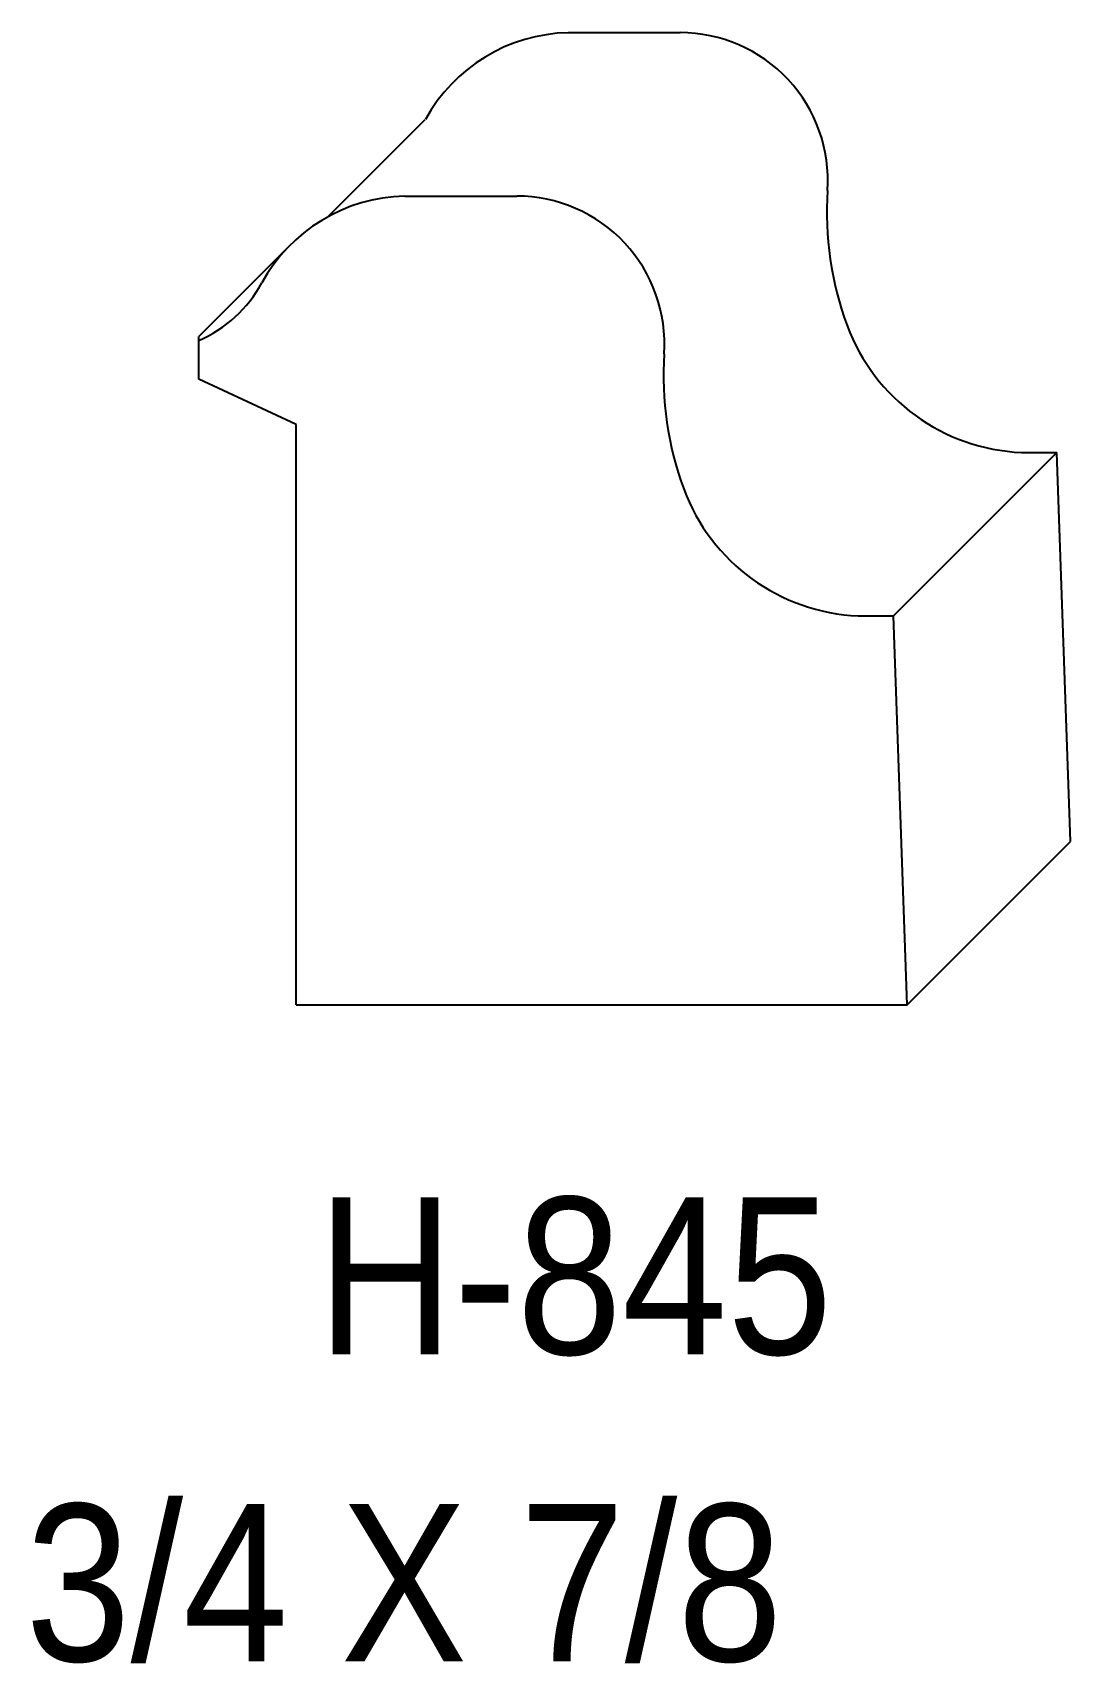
# Model space of a CAD drawing. Extents: x 83.85 to 84.97, y 154.08 to 155.85.
import ezdxf

# ---------------------------------------------------------------- set-up
doc = ezdxf.new("R2010")
doc.units = 0
doc.header["$LTSCALE"] = 5
doc.layers.add('PROFILE', color=7, linetype='CONTINUOUS')
doc.styles.add('TXT', font='TXT', dxfattribs={"height": 3.5})

msp = doc.modelspace()

# ---------------------------------------------------------------- linework, layer by layer
at = {"layer": 'PROFILE', "color": 1, "linetype": 'CONTINUOUS'}
for p, q in [((84.4271, 155.8481), (84.5483, 155.8481)), ((84.1674, 155.649), (84.2727, 155.7542)), ((84.2504, 155.6714), (84.3716, 155.6714)), ((84.1266, 155.6183), (84.0277, 155.5194)), ((84.0277, 155.4735), (84.0277, 155.5194)), ((84.1329, 155.4244), (84.0277, 155.4735)), ((84.1329, 154.7966), (84.1329, 155.4244)), ((84.779, 155.2174), (84.9557, 155.3942)), ((84.9176, 155.3942), (84.9557, 155.3942)), ((84.9704, 154.9733), (84.9557, 155.3942)), ((84.7409, 155.2174), (84.779, 155.2174)), ((84.7937, 154.7966), (84.779, 155.2174)), ((84.7937, 154.7966), (84.9704, 154.9733)), ((84.1329, 154.7966), (84.7937, 154.7966))]:
    msp.add_line(p, q, dxfattribs=at)
for centre, major_axis, start_param, end_param in [((84.4316, 155.6668), (0.1813, 0), 1.595148, 2.638638), ((84.5483, 155.6883), (0, 0.1598), -1.638815, 0), ((84.2548, 155.4901), (0, 0.1813), 0.024352, 1.067842), ((84.3716, 155.5115), (0, 0.1598), -1.638815, 0), ((85.0575, 155.6536), (0, 0.3505), 1.502777, -4.356342), ((83.9698, 155.6469), (0.144, 0), -1.157193, -0.502954), ((84.9267, 155.6049), (0, 0.211), -4.356342, -3.184504), ((84.8808, 155.4769), (0, 0.3505), 1.502777, -4.356342), ((84.75, 155.4282), (0, 0.211), -4.356342, -3.184504)]:
    msp.add_ellipse(centre, major_axis=major_axis, ratio=1, start_param=start_param, end_param=end_param, dxfattribs=at)

# ---------------------------------------------------------------- texts
at = {"layer": 'PROFILE', "color": 1, "linetype": 'CONTINUOUS', "style": 'TXT', "width": 0.9}
for s, p in [('H-845', (84.1558, 154.4188)), ('3/4 X 7/8', (83.8402, 154.087))]:
    msp.add_text(s, height=0.16996, dxfattribs=at).set_placement(p)

doc.saveas('drawing.dxf')
